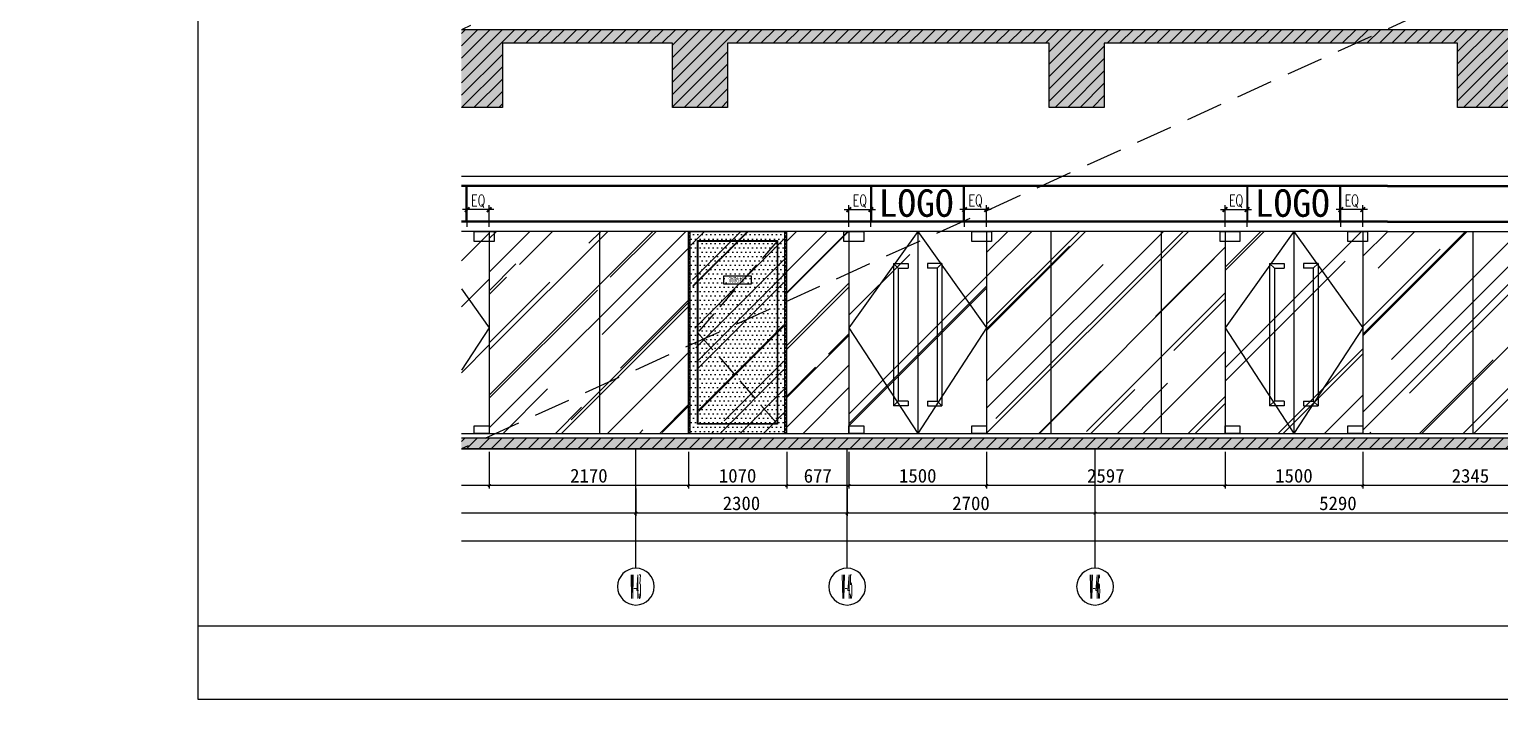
# Model space of a CAD drawing. Header units: millimetres. Extents: x 110215 to 630040, y -488650 to 141897.
# Drawn here: x 387727 to 403738, y 121786 to 129086 of the extents above; entities that cross this region are included whole.
import ezdxf
from ezdxf.enums import TextEntityAlignment as Align
from ezdxf.xclip import XClip

# ---------------------------------------------------------------- set-up
doc = ezdxf.new("R2010")
doc.units = ezdxf.units.MM
doc.header["$LTSCALE"] = 1000
doc.header["$XCLIPFRAME"] = 0
doc.linetypes.add('_DASH', pattern=[0.6, 0.4, -0.2])
doc.linetypes.add('DASH', pattern=[0.35, 0.25, -0.1])
doc.layers.get('Defpoints').update_dxf_attribs({"color": 2})
for name, color, linetype in [('0-118标注', 2, 'Continuous'), ('0-140c立面材料填充', 250, 'Continuous'), ('0-140d立面材料分隔', 146, 'Continuous'), ('0-140立面图剖切线', 4, 'Continuous'), ('1', 4, 'Continuous'), ('7', 7, 'Continuous'), ('D-地面', 8, 'Continuous'), ('E立-ELEV1', 6, 'Continuous')]:
    doc.layers.add(name, color=color, linetype=linetype)
doc.styles.add('_TCH_AXIS', font='COMPLEX', dxfattribs={"bigfont": 'GBCBIG'})
doc.styles.add('COMPLEX', font='COMPLEX')
doc.styles.add('LOGO', font='arial.ttf', dxfattribs={"width": 0.9})
doc.styles.add('TXT', font='txt.shx', dxfattribs={"width": 0.7})
doc.styles.add('繁黑体', font='simhei.ttf')
doc.styles.add('黑体', font='simhei.ttf')
doc.dimstyles.new('50', dxfattribs={"dimscale": 50, "dimtxt": 3, "dimasz": 0.6, "dimexe": 0.6, "dimexo": 0.6, "dimtad": 1, "dimdec": 0, "dimdsep": 46, "dimtxsty": '黑体', "dimblk1": 'ARCHTICK', "dimblk2": 'ARCHTICK', "dimsah": 1, "dimcen": 0, "dimdle": 1, "dimclrd": 251, "dimclre": 251, "dimclrt": 2, "dimadec": 0, "dimazin": 0, "dimtfac": 1, "dimtdec": 0, "dimtix": 1, "dimtmove": 2, "dimatfit": 3, "dimldrblk": 'DOT', "dimfxl": 0, "dimtolj": 1, "dimtzin": 0, "dimarcsym": 0})
doc.dimstyles.new('副本 1-50', dxfattribs={"dimscale": 50, "dimtxt": 2.5, "dimasz": 1, "dimexe": 1, "dimexo": 1, "dimgap": 0.6, "dimtad": 1, "dimdec": 0, "dimrnd": 5, "dimzin": 0, "dimdsep": 46, "dimtxsty": 'TXT', "dimblk": 'ARCHTICK', "dimcen": 4, "dimdle": 1, "dimclrd": 3, "dimclre": 3, "dimclrt": 3, "dimadec": 0, "dimazin": 0, "dimtfac": 1, "dimtdec": 0, "dimtix": 1, "dimtmove": 2, "dimatfit": 3, "dimldrblk": 'ARCHTICK', "dimfxl": 0, "dimtolj": 1, "dimtzin": 0, "dimarcsym": 0})
pattern_1 = [(50, (309677.26, 30123.26), (182.18467, -15.939086), [19.05, -209.55]), (355, (309677.26, 30123.26), (-35.24342, 191.05685), [15.24, -167.64058]), (100.451445, (309692.44, 30121.93), (146.94125, 175.11775), [16.19001, -178.09024]), (46.1842, (309677.26, 30174.06), (271.07904, -42.04233), [28.575, -314.325]), (96.63556, (309699.85, 30170.55), (237.40413, 247.42612), [24.28502, -267.1356]), (351.18415, (309677.26, 30174.06), (237.40413, 247.42612), [22.85997, -251.45973]), (21, (309702.66, 30161.36), (151.61439, -102.2652), [19.05, -209.55]), (326, (309702.66, 30161.36), (61.80203, 184.18797), [15.24, -167.64]), (71.451445, (309715.3, 30152.83), (213.41642, 81.92277), [16.19001, -178.08994]), (37.5, (309677.257, 30123.256), (3.088603, 84.555039), [0, -165.608, 0, -170.18, 0, -168.275]), (7.5, (309677.26, 30123.26), (66.819663, 100.180575), [0, -97.028, 0, -161.798, 0, -64.135]), (327.5, (309620.615, 30123.256), (135.590595, -5.728744), [0, -63.5, 0, -198.12, 0, -262.89]), (317.5, (309595.21, 30123.26), (148.12918, 25.42649), [0, -82.55, 0, -131.572, 0, -186.69])]
pattern_2 = [(45, (309677.26, 30123.26), (-67.35192, 67.35192), [])]

# ---------------------------------------------------------------- blocks, each defined once
blk = doc.blocks.new('_ArchTick')
at = {"color": 0, "linetype": 'ByBlock', "const_width": 0.4}
blk.add_lwpolyline([(-0.5, -0.5), (0.5, 0.5)], dxfattribs=at)
blk = doc.blocks.new('*D130')
at = {"color": 3, "lineweight": -2, "transparency": 16777216}
for p, q in [((2433621, 314332), (2433281, 314332)), ((2433331, 314145), (2433331, 314382)), ((2433571, 314145), (2433571, 314382))]:
    blk.add_line(p, q, dxfattribs=at)
at = {"layer": 'Defpoints', "color": 0, "transparency": 16777216}
for p in [(2433331, 314332), (2433331, 314095), (2433571, 314095)]:
    blk.add_point(p, dxfattribs=at)
at = {"color": 3, "lineweight": -2, "transparency": 16777216, "xscale": 50, "yscale": 50, "zscale": 50, "rotation": 180}
blk.add_blockref('_ArchTick', (2433331, 314332), dxfattribs=at)
at = {"color": 3, "lineweight": -2, "transparency": 16777216, "xscale": 50, "yscale": 50, "zscale": 50}
blk.add_blockref('_ArchTick', (2433571, 314332), dxfattribs=at)
at = {"color": 3, "transparency": 16777216, "insert": (2433451, 314425), "char_height": 125, "attachment_point": 5, "style": 'TXT'}
blk.add_mtext('\\A1;EQ', dxfattribs=at)
blk = doc.blocks.new('*D131')
at = {"color": 3, "lineweight": -2, "transparency": 16777216}
for p, q in [((2432021, 314332), (2432361, 314332)), ((2432071, 314145), (2432071, 314382)), ((2432311, 314145), (2432311, 314382))]:
    blk.add_line(p, q, dxfattribs=at)
at = {"layer": 'Defpoints', "color": 0, "transparency": 16777216}
for p in [(2432311, 314332), (2432071, 314095), (2432311, 314095)]:
    blk.add_point(p, dxfattribs=at)
at = {"color": 3, "lineweight": -2, "transparency": 16777216, "xscale": 50, "yscale": 50, "zscale": 50, "rotation": 180}
blk.add_blockref('_ArchTick', (2432071, 314332), dxfattribs=at)
at = {"color": 3, "lineweight": -2, "transparency": 16777216, "xscale": 50, "yscale": 50, "zscale": 50}
blk.add_blockref('_ArchTick', (2432311, 314332), dxfattribs=at)
at = {"color": 3, "transparency": 16777216, "insert": (2432191, 314425), "char_height": 125, "attachment_point": 5, "style": 'TXT'}
blk.add_mtext('\\A1;EQ', dxfattribs=at)
blk = doc.blocks.new('*D1435')
at = {"color": 251, "lineweight": -2, "transparency": 16777216}
for p, q in [((579853, 134964), (579853, 134564)), ((582198, 134964), (582198, 134564)), ((582248, 134594), (579803, 134594))]:
    blk.add_line(p, q, dxfattribs=at)
at = {"layer": 'Defpoints', "color": 0, "transparency": 16777216}
for p in [(579853, 134994), (582198, 134994), (579853, 134594)]:
    blk.add_point(p, dxfattribs=at)
at = {"color": 251, "lineweight": -2, "transparency": 16777216, "xscale": 30, "yscale": 30, "zscale": 30, "rotation": 180}
blk.add_blockref('_ArchTick', (579853, 134594), dxfattribs=at)
at = {"color": 251, "lineweight": -2, "transparency": 16777216, "xscale": 30, "yscale": 30, "zscale": 30}
blk.add_blockref('_ArchTick', (582198, 134594), dxfattribs=at)
at = {"color": 2, "transparency": 16777216, "insert": (581025, 134700), "char_height": 150, "attachment_point": 5, "style": '黑体'}
blk.add_mtext('\\A1;2345', dxfattribs=at)
blk = doc.blocks.new('_DOT')
at = {"color": 0, "linetype": 'ByBlock'}
blk.add_line((-0.5, 0), (-1, 0), dxfattribs=at)
at = {"color": 0, "linetype": 'ByBlock', "const_width": 0.5}
blk.add_lwpolyline([(-0.25, 0, 1), (0.25, 0, 1)], format="xyb", close=True, dxfattribs=at)
blk = doc.blocks.new('*D1436')
at = {"color": 251, "lineweight": -2, "transparency": 16777216}
for p, q in [((578353, 134964), (578353, 134564)), ((579853, 134964), (579853, 134564)), ((579903, 134594), (578303, 134594))]:
    blk.add_line(p, q, dxfattribs=at)
at = {"layer": 'Defpoints', "color": 0, "transparency": 16777216}
for p in [(578353, 134994), (579853, 134994), (578353, 134594)]:
    blk.add_point(p, dxfattribs=at)
at = {"color": 251, "lineweight": -2, "transparency": 16777216, "xscale": 30, "yscale": 30, "zscale": 30, "rotation": 180}
blk.add_blockref('_ArchTick', (578353, 134594), dxfattribs=at)
at = {"color": 251, "lineweight": -2, "transparency": 16777216, "xscale": 30, "yscale": 30, "zscale": 30}
blk.add_blockref('_ArchTick', (579853, 134594), dxfattribs=at)
at = {"color": 2, "transparency": 16777216, "insert": (579103, 134701), "char_height": 150, "attachment_point": 5, "style": '黑体'}
blk.add_mtext('\\A1;1500', dxfattribs=at)
blk = doc.blocks.new('*D1437')
at = {"color": 251, "lineweight": -2, "transparency": 16777216}
for p, q in [((575756, 134964), (575756, 134564)), ((578353, 134964), (578353, 134564)), ((578403, 134594), (575706, 134594))]:
    blk.add_line(p, q, dxfattribs=at)
at = {"layer": 'Defpoints', "color": 0, "transparency": 16777216}
for p in [(575756, 134994), (578353, 134994), (575756, 134594)]:
    blk.add_point(p, dxfattribs=at)
at = {"color": 251, "lineweight": -2, "transparency": 16777216, "xscale": 30, "yscale": 30, "zscale": 30, "rotation": 180}
blk.add_blockref('_ArchTick', (575756, 134594), dxfattribs=at)
at = {"color": 251, "lineweight": -2, "transparency": 16777216, "xscale": 30, "yscale": 30, "zscale": 30}
blk.add_blockref('_ArchTick', (578353, 134594), dxfattribs=at)
at = {"color": 2, "transparency": 16777216, "insert": (577054, 134700), "char_height": 150, "attachment_point": 5, "style": '黑体'}
blk.add_mtext('\\A1;2597', dxfattribs=at)
blk = doc.blocks.new('*D1438')
at = {"color": 251, "lineweight": -2, "transparency": 16777216}
for p, q in [((574256, 134964), (574256, 134564)), ((575756, 134964), (575756, 134564)), ((575806, 134594), (574206, 134594))]:
    blk.add_line(p, q, dxfattribs=at)
at = {"layer": 'Defpoints', "color": 0, "transparency": 16777216}
for p in [(574256, 134994), (575756, 134994), (574256, 134594)]:
    blk.add_point(p, dxfattribs=at)
at = {"color": 251, "lineweight": -2, "transparency": 16777216, "xscale": 30, "yscale": 30, "zscale": 30, "rotation": 180}
blk.add_blockref('_ArchTick', (574256, 134594), dxfattribs=at)
at = {"color": 251, "lineweight": -2, "transparency": 16777216, "xscale": 30, "yscale": 30, "zscale": 30}
blk.add_blockref('_ArchTick', (575756, 134594), dxfattribs=at)
at = {"color": 2, "transparency": 16777216, "insert": (575006, 134701), "char_height": 150, "attachment_point": 5, "style": '黑体'}
blk.add_mtext('\\A1;1500', dxfattribs=at)
blk = doc.blocks.new('*D1439')
at = {"color": 251, "lineweight": -2, "transparency": 16777216}
for p, q in [((573579, 134964), (573579, 134564)), ((574256, 134964), (574256, 134564)), ((574306, 134594), (573529, 134594))]:
    blk.add_line(p, q, dxfattribs=at)
at = {"layer": 'Defpoints', "color": 0, "transparency": 16777216}
for p in [(573579, 134994), (574256, 134994), (573579, 134594)]:
    blk.add_point(p, dxfattribs=at)
at = {"color": 251, "lineweight": -2, "transparency": 16777216, "xscale": 30, "yscale": 30, "zscale": 30, "rotation": 180}
blk.add_blockref('_ArchTick', (573579, 134594), dxfattribs=at)
at = {"color": 251, "lineweight": -2, "transparency": 16777216, "xscale": 30, "yscale": 30, "zscale": 30}
blk.add_blockref('_ArchTick', (574256, 134594), dxfattribs=at)
at = {"color": 2, "transparency": 16777216, "insert": (573917, 134700), "char_height": 150, "attachment_point": 5, "style": '黑体'}
blk.add_mtext('\\A1;677', dxfattribs=at)
blk = doc.blocks.new('*D1440')
at = {"color": 251, "lineweight": -2, "transparency": 16777216}
for p, q in [((572509, 134964), (572509, 134564)), ((573579, 134964), (573579, 134564)), ((573629, 134594), (572459, 134594))]:
    blk.add_line(p, q, dxfattribs=at)
at = {"layer": 'Defpoints', "color": 0, "transparency": 16777216}
for p in [(572509, 134994), (573579, 134994), (572509, 134594)]:
    blk.add_point(p, dxfattribs=at)
at = {"color": 251, "lineweight": -2, "transparency": 16777216, "xscale": 30, "yscale": 30, "zscale": 30, "rotation": 180}
blk.add_blockref('_ArchTick', (572509, 134594), dxfattribs=at)
at = {"color": 251, "lineweight": -2, "transparency": 16777216, "xscale": 30, "yscale": 30, "zscale": 30}
blk.add_blockref('_ArchTick', (573579, 134594), dxfattribs=at)
at = {"color": 2, "transparency": 16777216, "insert": (573044, 134701), "char_height": 150, "attachment_point": 5, "style": '黑体'}
blk.add_mtext('\\A1;1070', dxfattribs=at)
blk = doc.blocks.new('*D1441')
at = {"color": 251, "lineweight": -2, "transparency": 16777216}
for p, q in [((570339, 134964), (570339, 134564)), ((572509, 134964), (572509, 134564)), ((572559, 134594), (570289, 134594))]:
    blk.add_line(p, q, dxfattribs=at)
at = {"layer": 'Defpoints', "color": 0, "transparency": 16777216}
for p in [(570339, 134994), (572509, 134994), (570339, 134594)]:
    blk.add_point(p, dxfattribs=at)
at = {"color": 251, "lineweight": -2, "transparency": 16777216, "xscale": 30, "yscale": 30, "zscale": 30, "rotation": 180}
blk.add_blockref('_ArchTick', (570339, 134594), dxfattribs=at)
at = {"color": 251, "lineweight": -2, "transparency": 16777216, "xscale": 30, "yscale": 30, "zscale": 30}
blk.add_blockref('_ArchTick', (572509, 134594), dxfattribs=at)
at = {"color": 2, "transparency": 16777216, "insert": (571424, 134701), "char_height": 150, "attachment_point": 5, "style": '黑体'}
blk.add_mtext('\\A1;2170', dxfattribs=at)
blk = doc.blocks.new('*D1442')
at = {"color": 251, "lineweight": -2, "transparency": 16777216}
for p, q in [((568839, 134964), (568839, 134564)), ((570339, 134964), (570339, 134564)), ((570389, 134594), (568789, 134594))]:
    blk.add_line(p, q, dxfattribs=at)
at = {"layer": 'Defpoints', "color": 0, "transparency": 16777216}
for p in [(568839, 134994), (570339, 134994), (568839, 134594)]:
    blk.add_point(p, dxfattribs=at)
at = {"color": 251, "lineweight": -2, "transparency": 16777216, "xscale": 30, "yscale": 30, "zscale": 30, "rotation": 180}
blk.add_blockref('_ArchTick', (568839, 134594), dxfattribs=at)
at = {"color": 251, "lineweight": -2, "transparency": 16777216, "xscale": 30, "yscale": 30, "zscale": 30}
blk.add_blockref('_ArchTick', (570339, 134594), dxfattribs=at)
at = {"color": 2, "transparency": 16777216, "insert": (569589, 134701), "char_height": 150, "attachment_point": 5, "style": '黑体'}
blk.add_mtext('\\A1;1500', dxfattribs=at)
blk = doc.blocks.new('*D1409')
at = {"color": 251, "lineweight": -2, "transparency": 16777216}
for p, q in [((576936, 134564), (576936, 134264)), ((582227, 134564), (582227, 134264)), ((582277, 134294), (576886, 134294))]:
    blk.add_line(p, q, dxfattribs=at)
at = {"layer": 'Defpoints', "color": 0, "transparency": 16777216}
for p in [(576936, 134594), (582227, 134594, 4), (576936, 134294)]:
    blk.add_point(p, dxfattribs=at)
at = {"color": 251, "lineweight": -2, "transparency": 16777216, "xscale": 30, "yscale": 30, "zscale": 30, "rotation": 180}
blk.add_blockref('_ArchTick', (576936, 134294), dxfattribs=at)
at = {"color": 251, "lineweight": -2, "transparency": 16777216, "xscale": 30, "yscale": 30, "zscale": 30}
blk.add_blockref('_ArchTick', (582227, 134294), dxfattribs=at)
at = {"color": 2, "transparency": 16777216, "insert": (579582, 134401), "char_height": 150, "attachment_point": 5, "style": '黑体'}
blk.add_mtext('\\A1;5290', dxfattribs=at)
blk = doc.blocks.new('*D1410')
at = {"color": 251, "lineweight": -2, "transparency": 16777216}
for p, q in [((574236, 134564), (574236, 134264)), ((576936, 134564), (576936, 134264)), ((576986, 134294), (574186, 134294))]:
    blk.add_line(p, q, dxfattribs=at)
at = {"layer": 'Defpoints', "color": 0, "transparency": 16777216}
for p in [(574236, 134594), (576936, 134594), (574236, 134294)]:
    blk.add_point(p, dxfattribs=at)
at = {"color": 251, "lineweight": -2, "transparency": 16777216, "xscale": 30, "yscale": 30, "zscale": 30, "rotation": 180}
blk.add_blockref('_ArchTick', (574236, 134294), dxfattribs=at)
at = {"color": 251, "lineweight": -2, "transparency": 16777216, "xscale": 30, "yscale": 30, "zscale": 30}
blk.add_blockref('_ArchTick', (576936, 134294), dxfattribs=at)
at = {"color": 2, "transparency": 16777216, "insert": (575586, 134401), "char_height": 150, "attachment_point": 5, "style": '黑体'}
blk.add_mtext('\\A1;2700', dxfattribs=at)
blk = doc.blocks.new('*D1411')
at = {"color": 251, "lineweight": -2, "transparency": 16777216}
for p, q in [((571936, 134564), (571936, 134264)), ((574236, 134564), (574236, 134264)), ((574286, 134294), (571886, 134294))]:
    blk.add_line(p, q, dxfattribs=at)
at = {"layer": 'Defpoints', "color": 0, "transparency": 16777216}
for p in [(571936, 134594), (574236, 134594), (571936, 134294)]:
    blk.add_point(p, dxfattribs=at)
at = {"color": 251, "lineweight": -2, "transparency": 16777216, "xscale": 30, "yscale": 30, "zscale": 30, "rotation": 180}
blk.add_blockref('_ArchTick', (571936, 134294), dxfattribs=at)
at = {"color": 251, "lineweight": -2, "transparency": 16777216, "xscale": 30, "yscale": 30, "zscale": 30}
blk.add_blockref('_ArchTick', (574236, 134294), dxfattribs=at)
at = {"color": 2, "transparency": 16777216, "insert": (573086, 134401), "char_height": 150, "attachment_point": 5, "style": '黑体'}
blk.add_mtext('\\A1;2300', dxfattribs=at)
blk = doc.blocks.new('*D1412')
at = {"color": 251, "lineweight": -2, "transparency": 16777216}
for p, q in [((566536, 134564), (566536, 134264)), ((571936, 134564), (571936, 134264)), ((571986, 134294), (566486, 134294))]:
    blk.add_line(p, q, dxfattribs=at)
at = {"layer": 'Defpoints', "color": 0, "transparency": 16777216}
for p in [(566536, 134594), (571936, 134594), (566536, 134294)]:
    blk.add_point(p, dxfattribs=at)
at = {"color": 251, "lineweight": -2, "transparency": 16777216, "xscale": 30, "yscale": 30, "zscale": 30, "rotation": 180}
blk.add_blockref('_ArchTick', (566536, 134294), dxfattribs=at)
at = {"color": 251, "lineweight": -2, "transparency": 16777216, "xscale": 30, "yscale": 30, "zscale": 30}
blk.add_blockref('_ArchTick', (571936, 134294), dxfattribs=at)
at = {"color": 2, "transparency": 16777216, "insert": (569236, 134401), "char_height": 150, "attachment_point": 5, "style": '黑体'}
blk.add_mtext('\\A1;5400', dxfattribs=at)
blk = doc.blocks.new('*D1420')
at = {"color": 251, "lineweight": -2, "transparency": 16777216}
for p, q in [((547972, 134264), (547972, 133964)), ((590973, 134264), (590973, 133964)), ((547922, 133994), (591023, 133994))]:
    blk.add_line(p, q, dxfattribs=at)
at = {"layer": 'Defpoints', "color": 0, "transparency": 16777216}
for p in [(547972, 134294), (590973, 134294), (590973, 133994)]:
    blk.add_point(p, dxfattribs=at)
at = {"color": 251, "lineweight": -2, "transparency": 16777216, "xscale": 30, "yscale": 30, "zscale": 30, "rotation": 180}
blk.add_blockref('_ArchTick', (547972, 133994), dxfattribs=at)
at = {"color": 251, "lineweight": -2, "transparency": 16777216, "xscale": 30, "yscale": 30, "zscale": 30}
blk.add_blockref('_ArchTick', (590973, 133994), dxfattribs=at)
at = {"color": 2, "transparency": 16777216, "insert": (569472, 134101), "char_height": 150, "attachment_point": 5, "style": '黑体'}
blk.add_mtext('\\A1;43001', dxfattribs=at)
blk = doc.blocks.new('_AXISO')
blk.add_circle((0, 0), 0.5)
at = {"style": 'COMPLEX', "width": 1.041667}
blk.add_attdef('A', text='', height=0.56, dxfattribs=at).set_placement((-0.25, -0.28), (0.25, -0.28), align=Align.FIT)
blk = doc.blocks.new('SDXFSFDS')
h = blk.add_hatch()
h.set_pattern_fill('玻璃', color=8, scale=500, angle=45)
h.set_pattern_definition([(45, (201128.63, 101466.2), (424.2641, 1131.37085), [7500, -1000, 2500, -500]), (45, (201422.1, 102113.2), (-823.7794, 116.6726), [1500, -165, 3000, -375]), (45, (201004.9, 101943.5), (1601.59686, 2075.3584), [4000, -700, 2000, -500])])
h.paths.add_polyline_path([(573549, 129335), (573549, 131535), (572529, 131535), (572634, 129335)])
at = {"layer": 'D-地面'}
h = blk.add_hatch(dxfattribs=at)
h.set_pattern_fill('DOTS', color=8, scale=30, style=0)
h.set_pattern_definition([(0, (201148.63, 101466.21), (23.8125, 47.625), [0, -47.625])])
h.paths.add_polyline_path([(572609, 129435), (573479, 129435), (573479, 131435), (572614, 131430)], flags=16)
h.paths.add_polyline_path([(572614, 129440), (573474, 129441), (573474, 131430), (572609, 131435)], flags=16)
h.paths.add_polyline_path([(573549, 129335), (573549, 131535), (572529, 131535), (572529, 129335)])
at = {"layer": 'E立-ELEV1'}
h = blk.add_hatch(dxfattribs=at)
h.set_pattern_fill('ANSI32', color=8, scale=3, style=0)
h.set_pattern_definition([(45, (211949.205, 104063.435), (-20.2055763, 20.2055763), []), (45, (211962.675, 104063.435), (-20.2055763, 20.2055763), [])])
h.paths.add_polyline_path([(572509, 129335), (572529, 129335), (572529, 131535), (572509, 131535)])
h = blk.add_hatch(dxfattribs=at)
h.set_pattern_fill('ANSI32', color=8, scale=3, style=0)
h.set_pattern_definition([(45, (212999.205, 104063.435), (-20.2055763, 20.2055763), []), (45, (213012.675, 104063.435), (-20.2055763, 20.2055763), [])])
h.paths.add_polyline_path([(573559, 129335), (573579, 129335), (573579, 131535), (573559, 131535)])
at = {"color": 1}
for p, q in [((572509, 129335), (572509, 131535)), ((572509, 129335), (572509, 131535)), ((572509, 131535), (573579, 131535)), ((572529, 129335), (572529, 131535)), ((573559, 129335), (573559, 131535)), ((573579, 129335), (573579, 131535)), ((572509, 129335), (573579, 129335))]:
    blk.add_line(p, q, dxfattribs=at)
at = {"color": 8, "linetype": 'DASH'}
blk.add_lwpolyline([(573474, 131430), (572609, 130435), (573479, 129435)], dxfattribs=at)
at = {"layer": '7', "color": 3}
blk.add_lwpolyline([(572894, 130960), (572894, 131050), (573193, 131050), (573193, 130960)], close=True, dxfattribs=at)
at = {"layer": 'E立-ELEV1', "color": 8}
blk.add_line((572609, 131435), (573479, 131435), dxfattribs=at)
at = {"layer": 'E立-ELEV1', "color": 4}
blk.add_lwpolyline([(573479, 131435), (573479, 129435), (572609, 129435), (572609, 131435)], dxfattribs=at)
at = {"layer": 'E立-ELEV1', "color": 3}
blk.add_lwpolyline([(573474, 131430), (573474, 129440), (572614, 129440), (572614, 131430), (573474, 131430)], close=True, dxfattribs=at)
at = {"layer": '1', "color": 3, "style": 'LOGO', "width": 0.9}
blk.add_text('消防栓', height=48, dxfattribs=at).set_placement((573124, 130983, 274), align=Align.RIGHT)
blk = doc.blocks.new('kjlkj')
at = {"layer": '0-140c立面材料填充'}
h = blk.add_hatch(dxfattribs=at)
h.set_pattern_fill('AR-RROOF', color=256, scale=50, angle=45, style=0)
h.set_pattern_definition([(45, (2419215.6, 311894.9), (1077.63, 2873.68), [19050, -2540, 6350, -1270]), (45, (2419961, 313538.3), (-2092.4, 296.35), [3810, -419.1, 7620, -952.5]), (45, (2418901.25, 313107.2), (4068.056, 5271.41), [10160, -1778, 5080, -1270])])
h.paths.add_polyline_path([(2433571.1, 314094.9), (2432071.1, 314094.9), (2432071.1, 311894.9), (2433571.1, 311894.9)])
at = {"color": 8}
for p, q in [((2432311.1, 314194.9), (2432311.1, 314594.9)), ((2432321.1, 314194.9), (2432321.1, 314594.9)), ((2433321.1, 314194.9), (2433321.1, 314594.9)), ((2433331.1, 314194.9), (2433331.1, 314594.9))]:
    blk.add_line(p, q, dxfattribs=at)
for points in [[(2432821.1, 314094.9), (2432071.1, 313044.9), (2432821.1, 311894.9)], [(2432821.1, 314094.9), (2433571.1, 313044.9), (2432821.1, 311894.9)]]:
    blk.add_lwpolyline(points, dxfattribs=at)
at = {"layer": '0-140d立面材料分隔'}
for p, q in [((2432071.1, 314094.9), (2432071.1, 311894.9)), ((2432821.1, 314094.9), (2432821.1, 311894.9)), ((2433571.1, 314094.9), (2433571.1, 311894.9))]:
    blk.add_line(p, q, dxfattribs=at)
at = {"layer": '0-140d立面材料分隔', "color": 1}
for p, q in [((2432609.7, 313694.9, -219.5), (2432556.9, 313744.9, -219.5)), ((2432556.9, 313744.9, -219.5), (2432556.9, 312194.9)), ((2432556.9, 313744.9, -219.5), (2432715.4, 313744.9, -219.5)), ((2432609.7, 313694.9, -219.5), (2432609.7, 312244.9)), ((2432609.7, 313694.9, -219.5), (2432715.4, 313694.9, -219.5)), ((2432715.4, 313744.9, -219.5), (2432715.4, 313694.9, -219.5)), ((2432926.8, 313744.9, -219.5), (2432926.8, 313694.9, -219.5)), ((2433085.4, 313744.9, -219.5), (2432926.8, 313744.9, -219.5)), ((2433032.5, 313694.9, -219.5), (2432926.8, 313694.9, -219.5)), ((2433032.5, 313694.9, -219.5), (2433085.4, 313744.9, -219.5)), ((2433032.5, 313694.9, -219.5), (2433032.5, 312244.9)), ((2433085.4, 313744.9, -219.5), (2433085.4, 312194.9)), ((2432609.7, 312244.9), (2432556.9, 312194.9)), ((2432715.4, 312244.9), (2432609.7, 312244.9)), ((2432715.4, 312244.9), (2432715.4, 312194.9)), ((2432926.8, 312244.9), (2433032.5, 312244.9)), ((2432926.8, 312244.9), (2432926.8, 312194.9)), ((2433032.5, 312244.9), (2433085.4, 312194.9)), ((2432715.4, 312194.9), (2432556.9, 312194.9)), ((2432926.8, 312194.9), (2433085.4, 312194.9))]:
    blk.add_line(p, q, dxfattribs=at)
for points in [[(2432018.3, 314094.9), (2432233.1, 314094.9), (2432233.1, 313984.9), (2432018.3, 313984.9)], [(2433409.2, 314094.9), (2433624, 314094.9), (2433624, 313984.9), (2433409.2, 313984.9)], [(2432071.1, 311978.2), (2432233.1, 311978.2), (2432233.1, 311894.9), (2432071.1, 311894.9)], [(2433409.2, 311978.2), (2433571.1, 311978.2), (2433571.1, 311894.9), (2433409.2, 311894.9)]]:
    blk.add_lwpolyline(points, close=True, dxfattribs=at)
at = {"color": 1, "style": '繁黑体'}
blk.add_text('LOGO', height=300, dxfattribs=at).set_placement((2432396, 314253.3, -219.5))
at = {"color": 8}
dim = blk.add_linear_dim(base=(2432311.1, 314332.1), p1=(2432071.1, 314094.9), p2=(2432311.1, 314094.9), text='EQ', dimstyle='副本 1-50', dxfattribs=at)
dim.commit()
dim.dimension.update_dxf_attribs({"geometry": '*D131', "text_midpoint": (2432191.1, 314424.6)})
dim = blk.add_linear_dim(base=(2433331.1, 314332.1), p1=(2433571.1, 314094.9), p2=(2433331.1, 314094.9), angle=180, text='EQ', dimstyle='副本 1-50', dxfattribs=at)
dim.commit()
dim.dimension.update_dxf_attribs({"geometry": '*D130', "text_midpoint": (2433451.1, 314424.6)})
blk = doc.blocks.new('dsfsdfs')
h = blk.add_hatch()
h.set_pattern_fill('ANSI31', color=250, scale=30)
h.set_pattern_definition(pattern_2)
h.paths.add_polyline_path([(577036.8, 138713.7), (577036.8, 139413.7), (580885, 139413.7), (580885, 138713.7), (581485, 138713.7), (581485, 139413.7), (584532.4, 139413.7), (584532.4, 138713.7), (585143.4, 138713.7), (585143.4, 139413.7), (587655.8, 139413.7), (587655.8, 138713.7), (588277.5, 138713.7), (588277.5, 139413.7), (590972.5, 139413.7), (590972.5, 139563.7), (547971.5, 139563.7), (547971.5, 138713.7), (548572.1, 138713.7), (548572.1, 139413.7), (550714.8, 139413.7), (550714.8, 138713.7), (551214.8, 138713.7), (551214.8, 139413.7), (553514.8, 139413.7), (553514.8, 138713.7), (554014.8, 138713.7), (554014.8, 139413.7), (556150.1, 139413.7), (556150.1, 138713.7), (556750.2, 138713.7), (556750.2, 139413.7), (556809.7, 139413.7), (556809.7, 138713.7), (557211.6, 138713.7), (557211.6, 139413.7), (560135.5, 139413.7), (560135.5, 138713.7), (560735.5, 138713.7), (560735.5, 139413.7), (563085.4, 139413.7), (563085.4, 138713.7), (563585.4, 138713.7), (563585.4, 139413.7), (566385, 139413.7), (566385, 138713.7), (566985, 138713.7), (566985, 139413.7), (569879.2, 139413.7), (569879.2, 138713.7), (570482.1, 138713.7), (570482.1, 139413.7), (572334.9, 139413.7), (572334.9, 138713.7), (572935.3, 138713.7), (572935.3, 139413.7), (576436.8, 139413.7), (576436.8, 138713.7)])
h = blk.add_hatch()
h.set_pattern_fill('ANSI31', color=250, scale=30)
h.set_pattern_definition(pattern_2)
h.paths.add_polyline_path([(547971.5, 134993.7), (547971.5, 135113.7), (590266.5, 135113.7), (590266.5, 134993.7)])
at = {"layer": '0-140c立面材料填充'}
h = blk.add_hatch(dxfattribs=at)
h.set_pattern_fill('AR-CONC', color=256)
h.set_pattern_definition(pattern_1)
h.paths.add_polyline_path([(556750.2, 139413.7), (556809.7, 139413.7), (556809.7, 138713.7), (557211.6, 138713.7), (557211.6, 139413.7), (560135.5, 139413.7), (560135.5, 138713.7), (560735.5, 138713.7), (560735.5, 139413.7), (563085.4, 139413.7), (563085.4, 138713.7), (563585.4, 138713.7), (563585.4, 139413.7), (566385, 139413.7), (566385, 138713.7), (566985, 138713.7), (566985, 139413.7), (569879.2, 139413.7), (569879.2, 138713.7), (570482.1, 138713.7), (570482.1, 139413.7), (572334.9, 139413.7), (572334.9, 138713.7), (572935.3, 138713.7), (572935.3, 139413.7), (576436.8, 139413.7), (576436.8, 138713.7), (577036.8, 138713.7), (577036.8, 139413.7), (580885, 139413.7), (580885, 138713.7), (581485, 138713.7), (581485, 139413.7), (584532.4, 139413.7), (584532.4, 138713.7), (585143.4, 138713.7), (585143.4, 139413.7), (587655.8, 139413.7), (587655.8, 138713.7), (588277.5, 138713.7), (588277.5, 139413.7), (590972.5, 139413.7), (590972.5, 139563.7), (547971.5, 139563.7), (547971.5, 138713.7), (548572.1, 138713.7), (548572.1, 139413.7), (550714.8, 139413.7), (550714.8, 138713.7), (551214.8, 138713.7), (551214.8, 139413.7), (553514.8, 139413.7), (553514.8, 138713.7), (554014.8, 138713.7), (554014.8, 139413.7), (556150.1, 139413.7), (556150.1, 138713.7), (556750.2, 138713.7)])
h = blk.add_hatch(dxfattribs=at)
h.set_pattern_fill('AR-RROOF', color=256, scale=600, angle=45)
h.set_pattern_definition([(45, (530511.37, 221794.2), (509.117, 1357.645), [9000, -1200, 3000, -600]), (45, (530863.5, 222570.6), (-988.535, 140.007), [1800, -198, 3600, -450]), (45, (530362.87, 222366.98), (1921.9162, 2490.43), [4800, -840, 2400, -600])])
h.paths.add_polyline_path([(572508.5, 137363.7), (572508.5, 135163.7), (570338.5, 135163.7), (570338.5, 137363.7)])
h = blk.add_hatch(dxfattribs=at)
h.set_pattern_fill('AR-RROOF', color=256, scale=600, angle=45)
h.set_pattern_definition([(45, (526956.37, 221794.2), (509.117, 1357.645), [9000, -1200, 3000, -600]), (45, (527308.5, 222570.6), (-988.535, 140.007), [1800, -198, 3600, -450]), (45, (526807.87, 222366.98), (1921.9162, 2490.4301), [4800, -840, 2400, -600])])
h.paths.add_polyline_path([(574255.5, 137363.7), (574255.5, 135163.7), (573578.5, 135163.7), (573578.5, 137363.7)])
h = blk.add_hatch(dxfattribs=at)
h.set_pattern_fill('AR-RROOF', color=256, scale=600, angle=45)
h.set_pattern_definition([(45, (523836.37, 221794.2), (509.117, 1357.645), [9000, -1200, 3000, -600]), (45, (524188.5, 222570.6), (-988.535, 140.007), [1800, -198, 3600, -450]), (45, (523687.87, 222366.97), (1921.9162, 2490.4301), [4800, -840, 2400, -600])])
h.paths.add_polyline_path([(575755.5, 135163.7), (575755.5, 137363.7), (578299.7, 137363.7), (578299.7, 137253.7), (578352.5, 137253.7), (578352.5, 135163.7), (577862, 135163.7)])
h = blk.add_hatch(dxfattribs=at)
h.set_pattern_fill('AR-RROOF', color=256, scale=600, angle=45)
h.set_pattern_definition([(45, (521186.37, 221794.2), (509.117, 1357.645), [9000, -1200, 3000, -600]), (45, (521538.5, 222570.6), (-988.535, 140.007), [1800, -198, 3600, -450]), (45, (521037.87, 222366.97), (1921.9162, 2490.4301), [4800, -840, 2400, -600])])
h.paths.add_polyline_path([(582197.5, 137363.7), (582197.5, 135163.7), (579852.5, 135163.7), (579852.5, 137363.7)])
h = blk.add_hatch(dxfattribs=at)
h.set_pattern_fill('AR-CONC', color=256)
h.set_pattern_definition(pattern_1)
h.paths.add_polyline_path([(547971.5, 134993.7), (547971.5, 135113.7), (590972.5, 135113.7), (590972.5, 134993.7)])
for p, q in [((547971.5, 135113.7), (590972.5, 135113.7)), ((547971.5, 134993.7), (590972.5, 134993.7))]:
    blk.add_line(p, q)
for points in [[(581485, 138713.7), (580885, 138713.7), (580885, 139413.7), (577036.8, 139413.7), (577036.8, 138713.7), (576436.8, 138713.7), (576436.8, 139413.7), (572935.3, 139413.7), (572935.3, 138713.7), (572334.9, 138713.7), (572334.9, 139413.7), (570482.1, 139413.7), (570482.1, 138713.7), (569879.2, 138713.7), (569879.2, 139413.7), (566985, 139413.7), (566985, 138713.7), (566385, 138713.7), (566385, 139413.7), (563585.4, 139413.7)], [(547971.5, 139563.7), (590972.5, 139563.7), (590972.5, 139413.7)]]:
    blk.add_lwpolyline(points)
blk.add_lwpolyline([(547971.5, 135113.7), (590972.5, 135113.7), (590972.5, 134993.7), (547971.5, 134993.7)], close=True)
at = {"layer": '0-118标注'}
for p, q in [((571936.5, 133693.7, 13.8), (571936.5, 134993.7)), ((574236.5, 133693.7, 13.8), (574236.5, 134993.7)), ((576936.5, 133693.7, 13.8), (576936.5, 134993.7))]:
    blk.add_line(p, q, dxfattribs=at)
at = {"layer": '0-140d立面材料分隔'}
for p, q in [((573781.5, 137863.7), (551771.5, 137863.7)), ((580121.5, 137863.7), (573781.5, 137863.7)), ((580121.5, 137863.7), (590972.5, 137863.7)), ((573781.5, 137853.7), (551771.5, 137853.7)), ((580121.5, 137853.7), (573781.5, 137853.7)), ((580121.5, 137853.7), (590972.5, 137853.7)), ((573781.5, 137473.7), (551771.5, 137473.7)), ((573781.5, 137463.7), (551771.5, 137463.7)), ((580121.5, 137473.7), (573781.5, 137473.7)), ((580121.5, 137463.7), (573781.5, 137463.7)), ((580121.5, 137473.7), (590972.5, 137473.7)), ((580121.5, 137463.7), (590972.5, 137463.7)), ((573781.5, 137363.7), (551771.5, 137363.7)), ((580121.5, 137363.7), (573781.5, 137363.7)), ((580121.5, 137363.7), (590972.5, 137363.7))]:
    blk.add_line(p, q, dxfattribs=at)
at = {"layer": '0-140d立面材料分隔', "color": 251}
for p, q in [((571538.5, 137363.7), (571538.5, 135163.7)), ((576455.5, 137363.7), (576455.5, 135163.7)), ((577655.5, 137363.7), (577655.5, 135163.7)), ((581052.5, 137363.7), (581052.5, 135163.7))]:
    blk.add_line(p, q, dxfattribs=at)
at = {"layer": '0-140立面图剖切线'}
for p, q in [((547971.5, 137963.7), (590972.5, 137963.7)), ((547971.5, 135163.7), (590972.5, 135163.7))]:
    blk.add_line(p, q, dxfattribs=at)
at = {"color": 8}
for p in [(-1863232.6, -176731.2), (-1857815.6, -176731.2), (-1853718.6, -176731.2)]:
    blk.add_blockref('kjlkj', p, dxfattribs=at)
blk.add_blockref('SDXFSFDS', (0, 5828.6))
at = {"layer": '0-118标注'}
ref = blk.add_blockref('_AXISO', (571936.5, 133493.7, 13.8), dxfattribs=dict(at, xscale=-400, yscale=400, zscale=400))
ref.add_attrib('A', 'W-43', dxfattribs={"layer": '0', "height": 257.36, "style": '_TCH_AXIS', "width": 0.105882}).set_placement((571881.3, 133365, 13.8), (571991.6, 133365, 13.8), align=Align.FIT)
ref = blk.add_blockref('_AXISO', (574236.5, 133493.7, 13.8), dxfattribs=dict(at, xscale=-400, yscale=400, zscale=400))
ref.add_attrib('A', 'W-45', dxfattribs={"layer": '0', "height": 257.36, "style": '_TCH_AXIS', "width": 0.105882}).set_placement((574181.3, 133365, 13.8), (574291.6, 133365, 13.8), align=Align.FIT)
ref = blk.add_blockref('_AXISO', (576936.5, 133493.7, 13.8), dxfattribs=dict(at, xscale=-400, yscale=400, zscale=400))
ref.add_attrib('A', 'W-46', dxfattribs={"layer": '0', "height": 257.36, "style": '_TCH_AXIS', "width": 0.105882}).set_placement((576881.3, 133365, 13.8), (576991.6, 133365, 13.8), align=Align.FIT)
for base, p1, p2, picture, middle in [((568838.5, 134593.7), (570338.5, 134993.7), (568838.5, 134993.7), '*D1442', (569588.5, 134700.8)), ((570338.5, 134593.7), (572508.5, 134993.7), (570338.5, 134993.7), '*D1441', (571423.5, 134700.8)), ((572508.5, 134593.7), (573578.5, 134993.7), (572508.5, 134993.7), '*D1440', (573043.5, 134700.8)), ((573578.5, 134593.7), (574255.5, 134993.7), (573578.5, 134993.7), '*D1439', (573917, 134700)), ((574255.5, 134593.7), (575755.5, 134993.7), (574255.5, 134993.7), '*D1438', (575005.5, 134700.8)), ((575755.5, 134593.7), (578352.5, 134993.7), (575755.5, 134993.7), '*D1437', (577054, 134700)), ((578352.5, 134593.7), (579852.5, 134993.7), (578352.5, 134993.7), '*D1436', (579102.5, 134700.8)), ((579852.5, 134593.7), (582197.5, 134993.7), (579852.5, 134993.7), '*D1435', (581025, 134700)), ((566536.5, 134293.7), (571936.5, 134593.7), (566536.5, 134593.7), '*D1412', (569236.5, 134400.8)), ((571936.5, 134293.7), (574236.5, 134593.7), (571936.5, 134593.7), '*D1411', (573086.5, 134400.8)), ((574236.5, 134293.7), (576936.5, 134593.7), (574236.5, 134593.7), '*D1410', (575586.5, 134400.8)), ((576936.5, 134293.8), (582226.5, 134593.8, 4.2), (576936.5, 134593.7), '*D1409', (579581.5, 134400.9)), ((590972.5, 133993.7), (547971.5, 134293.7), (590972.5, 134293.7), '*D1420', (569472, 134100.8))]:
    dim = blk.add_linear_dim(base=base, p1=p1, p2=p2, angle=180, dimstyle='50', override={"dimfxl": 10, "dimarcsym": 1})
    dim.commit()
    dim.dimension.update_dxf_attribs({"geometry": picture, "text_midpoint": middle})

msp = doc.modelspace()

# ---------------------------------------------------------------- linework, layer by layer
at = {"color": 251, "linetype": '_DASH'}
for p, q in [((414391.1, 139032.7), (392438.7, 129086.1)), ((414362.4, 134462.7), (392433.2, 124516.1))]:
    msp.add_line(p, q, dxfattribs=at)
msp.add_line((415109.6, 122585.6), (389564.2, 122585.6))
msp.add_lwpolyline([(389564.2, 141896.8), (415109.6, 141896.8), (415109.6, 121785.6), (389564.2, 121785.6)], close=True)

# ---------------------------------------------------------------- block references
ref = msp.add_blockref('dsfsdfs', (-177604.6, -10477.7))
XClip(ref).set_block_clipping_path([(570036.5129488781, 133063.2682650257), (591458.6792036295, 142318.8396935971)])

doc.saveas('drawing.dxf')
